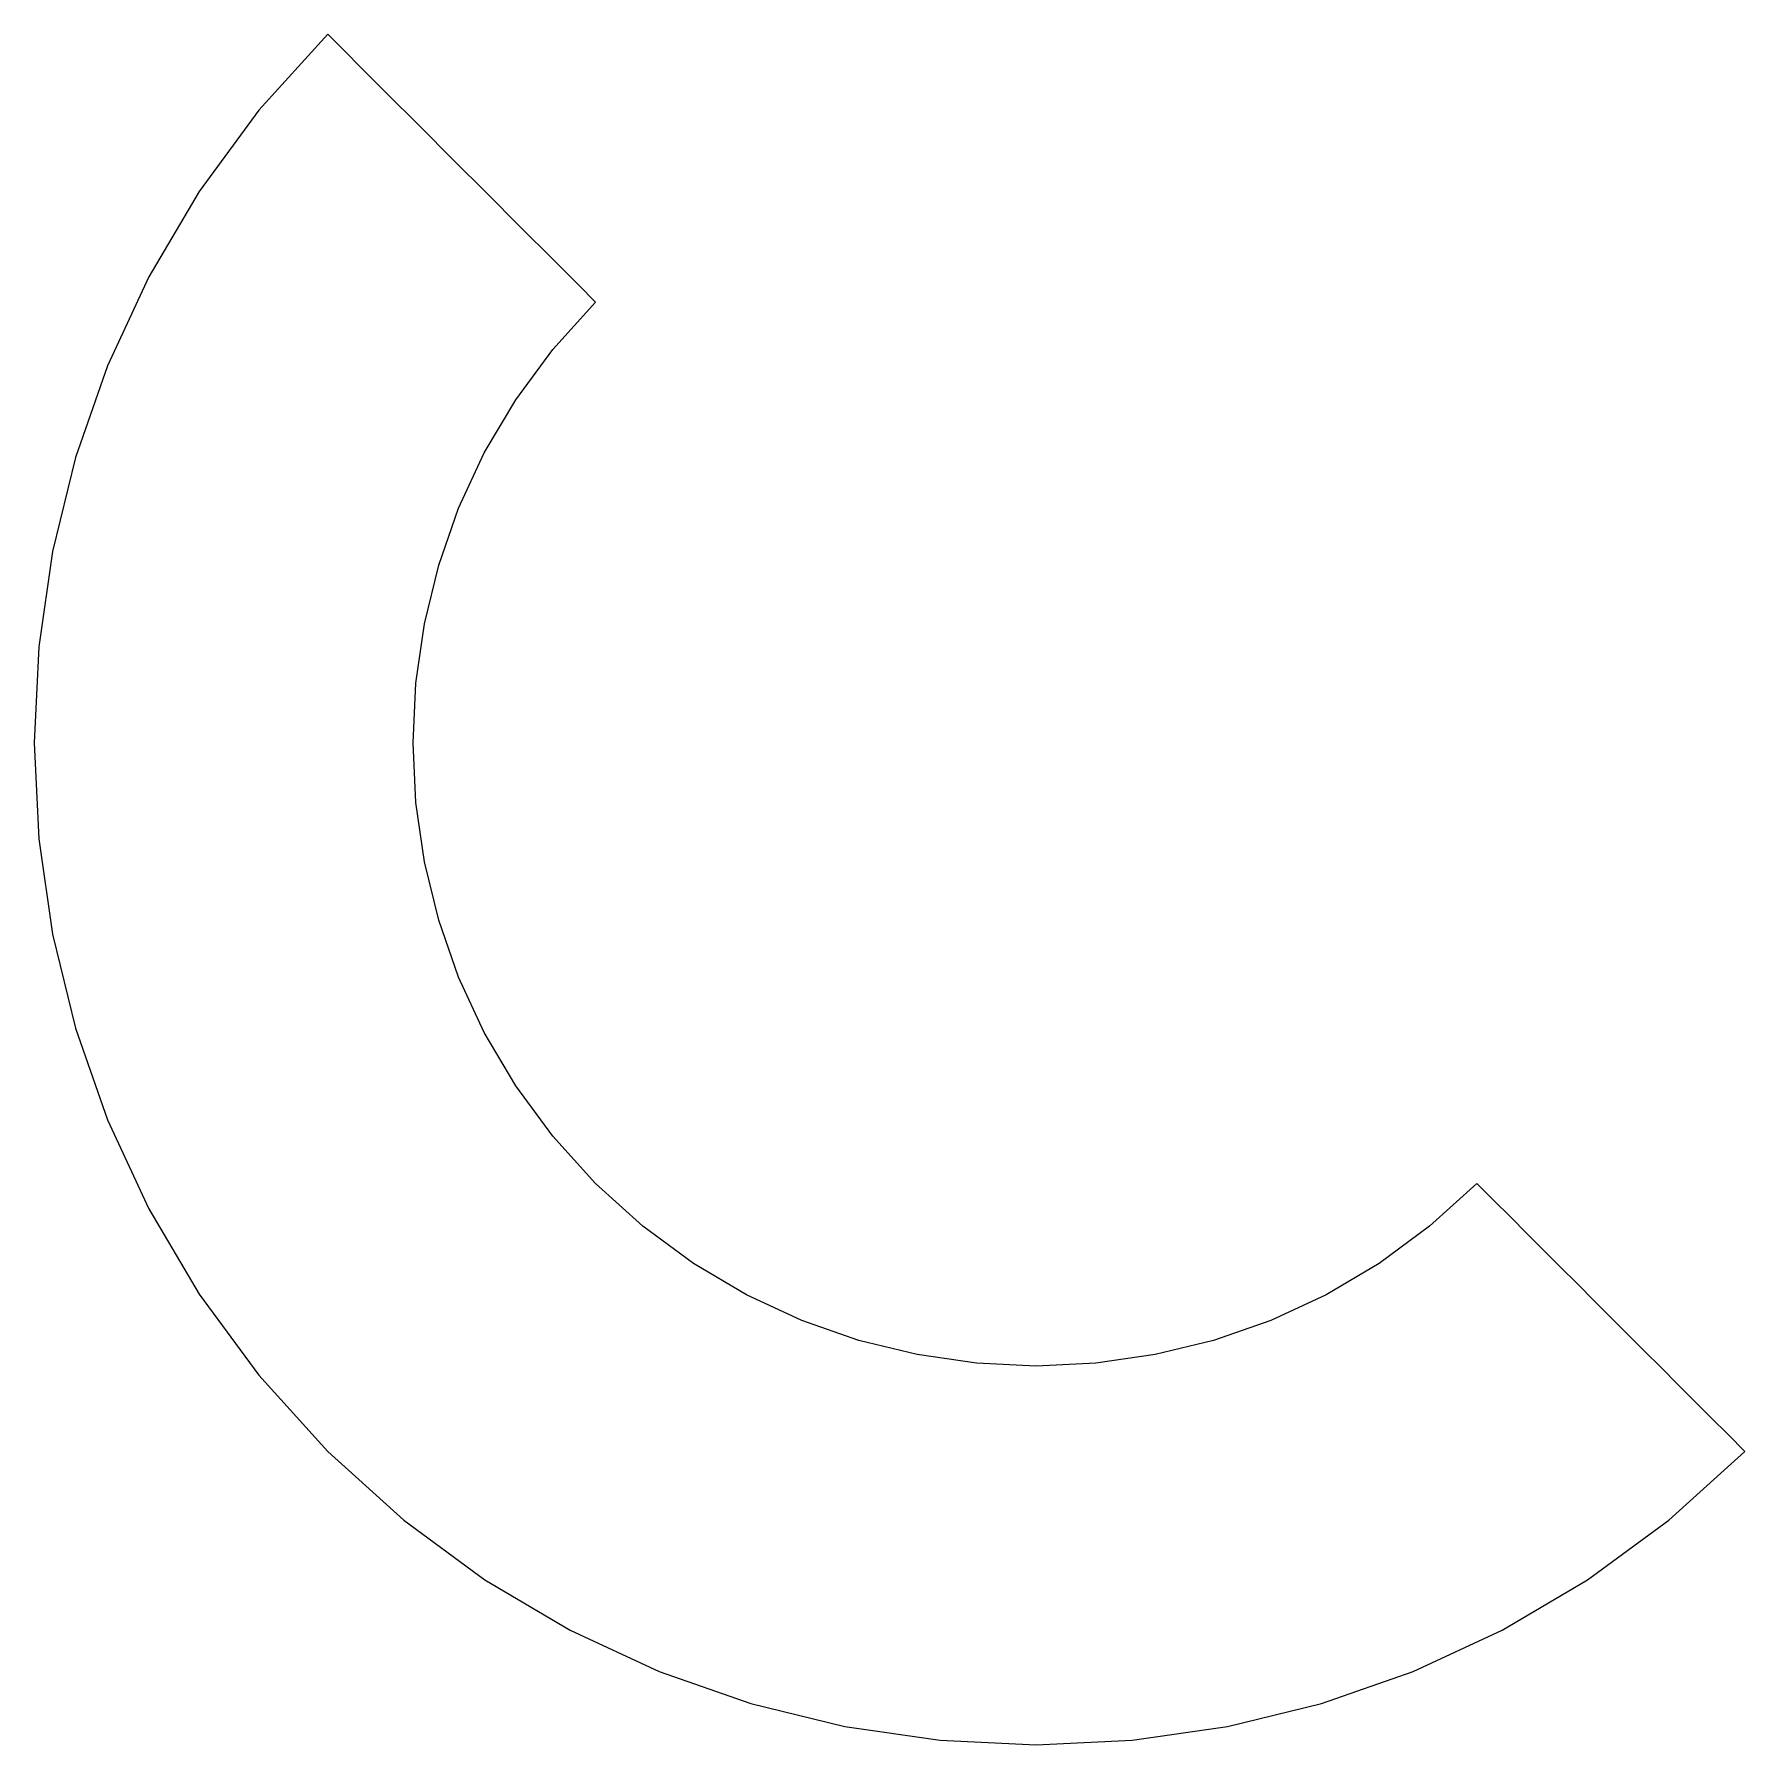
# Model space of a CAD drawing. Extents: x 0 to 69.5, y 32.7 to 121.9.
# Drawn here: x 27.02 to 69.51, y 32.69 to 75.19 of the extents above; entities that cross this region are included whole.
import ezdxf

# ---------------------------------------------------------------- set-up
doc = ezdxf.new("R2010")
doc.units = 0

msp = doc.modelspace()

# ---------------------------------------------------------------- linework, layer by layer
at = {"layer": 'Layer 1', "color": 4}
for p, q in [((34.308054, 75.18703), (32.599209, 73.296439)), ((34.724015, 74.77114), (34.308054, 75.18703)), ((35.139974, 74.35525), (34.724015, 74.77114)), ((35.555936, 73.939361), (35.139974, 74.35525)), ((35.971895, 73.523471), (35.555936, 73.939361)), ((36.387854, 73.107581), (35.971895, 73.523471)), ((32.599209, 73.296439), (31.118212, 71.281993)), ((36.803815, 72.691693), (36.387854, 73.107581)), ((37.219777, 72.275802), (36.803815, 72.691693)), ((37.635736, 71.859913), (37.219777, 72.275802)), ((38.051698, 71.444022), (37.635736, 71.859913)), ((38.467657, 71.028134), (38.051698, 71.444022)), ((31.118212, 71.281993), (29.865058, 69.161381)), ((38.883615, 70.612243), (38.467657, 71.028134)), ((39.299577, 70.196354), (38.883615, 70.612243)), ((39.715536, 69.780463), (39.299577, 70.196354)), ((40.131498, 69.364575), (39.715536, 69.780463)), ((40.547459, 68.948684), (40.131498, 69.364575)), ((29.865058, 69.161381), (28.839753, 66.952295)), ((40.963418, 68.532796), (40.547459, 68.948684)), ((39.900338, 67.356928), (40.963418, 68.532796)), ((38.979004, 66.104036), (39.900338, 67.356928)), ((28.839753, 66.952295), (28.042291, 64.672424)), ((38.199413, 64.785113), (38.979004, 66.104036)), ((28.042291, 64.672424), (27.472676, 62.33946)), ((37.561565, 63.411165), (38.199413, 64.785113)), ((37.065461, 61.993187), (37.561565, 63.411165)), ((27.472676, 62.33946), (27.130907, 59.971091)), ((36.7111, 60.542181), (37.065461, 61.993187)), ((36.498485, 59.069145), (36.7111, 60.542181)), ((27.130907, 59.971091), (27.016984, 57.585009)), ((36.427613, 57.585079), (36.498485, 59.069145)), ((27.016984, 57.585009), (27.130907, 55.198905)), ((36.498485, 56.100986), (36.427613, 57.585079)), ((36.7111, 54.627862), (36.498485, 56.100986)), ((27.130907, 55.198905), (27.472676, 52.830468)), ((37.065461, 53.176706), (36.7111, 54.627862)), ((37.561565, 51.75852), (37.065461, 53.176706)), ((27.472676, 52.830468), (28.042291, 50.497387)), ((38.199413, 50.384301), (37.561565, 51.75852)), ((28.042291, 50.497387), (28.839753, 48.217353)), ((38.979004, 49.065053), (38.199413, 50.384301)), ((39.900338, 47.811772), (38.979004, 49.065053)), ((28.839753, 48.217353), (29.865058, 46.008059)), ((40.963418, 46.635458), (39.900338, 47.811772)), ((42.139337, 45.572827), (40.963418, 46.635458)), ((62.858783, 46.635458), (61.682912, 45.572827)), ((63.274761, 46.219587), (62.858783, 46.635458)), ((29.865058, 46.008059), (31.118212, 43.887192)), ((63.690737, 45.803713), (63.274761, 46.219587)), ((43.392279, 44.651876), (42.139337, 45.572827)), ((61.682912, 45.572827), (60.430015, 44.651876)), ((64.106716, 45.387841), (63.690737, 45.803713)), ((64.522694, 44.97197), (64.106716, 45.387841)), ((44.711242, 43.872613), (43.392279, 44.651876)), ((60.430015, 44.651876), (59.111089, 43.872613)), ((64.938673, 44.556099), (64.522694, 44.97197)), ((65.354649, 44.140224), (64.938673, 44.556099)), ((31.118212, 43.887192), (32.599209, 41.872445)), ((46.085218, 43.235033), (44.711242, 43.872613)), ((59.111089, 43.872613), (57.737141, 43.235033)), ((65.770627, 43.724353), (65.354649, 44.140224)), ((66.186606, 43.308482), (65.770627, 43.724353)), ((47.503207, 42.739138), (46.085218, 43.235033)), ((57.737141, 43.235033), (56.319177, 42.739138)), ((66.602585, 42.89261), (66.186606, 43.308482)), ((48.954205, 42.384926), (47.503207, 42.739138)), ((56.319177, 42.739138), (54.868197, 42.384926)), ((67.01856, 42.476736), (66.602585, 42.89261)), ((50.427204, 42.172402), (48.954205, 42.384926)), ((51.911205, 42.101558), (50.427204, 42.172402)), ((53.395205, 42.172402), (51.911205, 42.101558)), ((54.868197, 42.384926), (53.395205, 42.172402)), ((67.434539, 42.060865), (67.01856, 42.476736)), ((32.599209, 41.872445), (34.308054, 39.981505)), ((67.850518, 41.644993), (67.434539, 42.060865)), ((68.266496, 41.229122), (67.850518, 41.644993)), ((68.682475, 40.813248), (68.266496, 41.229122)), ((69.098451, 40.397376), (68.682475, 40.813248)), ((69.514429, 39.981505), (69.098451, 40.397376)), ((34.308054, 39.981505), (34.308054, 39.981505)), ((34.308054, 39.981505), (34.308054, 39.981505)), ((34.308054, 39.981505), (34.308054, 39.981505)), ((34.308054, 39.981505), (34.308054, 39.981505)), ((34.308054, 39.981505), (34.308054, 39.981505)), ((34.308054, 39.981505), (34.308054, 39.981505)), ((34.308054, 39.981505), (34.308054, 39.981505)), ((34.308054, 39.981505), (34.308054, 39.981505)), ((34.308054, 39.981505), (34.308054, 39.981505)), ((34.308054, 39.981505), (34.308054, 39.981505)), ((34.308054, 39.981505), (34.308054, 39.981505)), ((34.308054, 39.981505), (34.308054, 39.981505)), ((34.308054, 39.981505), (34.308054, 39.981505)), ((34.308054, 39.981505), (34.308054, 39.981505)), ((34.308054, 39.981505), (34.308054, 39.981505)), ((34.308054, 39.981505), (34.308054, 39.981505)), ((34.308054, 39.981505), (36.198892, 38.272909)), ((67.623543, 38.272909), (69.514429, 39.981505)), ((36.198892, 38.272909), (38.213546, 36.792126)), ((65.608843, 36.792126), (67.623543, 38.272909)), ((38.213546, 36.792126), (40.334331, 35.539155)), ((63.488022, 35.539155), (65.608843, 36.792126)), ((40.334331, 35.539155), (42.543558, 34.513997)), ((61.278767, 34.513997), (63.488022, 35.539155)), ((42.543558, 34.513997), (44.823541, 33.716651)), ((58.998762, 33.716651), (61.278767, 34.513997)), ((44.823541, 33.716651), (47.15659, 33.147119)), ((56.665695, 33.147119), (58.998762, 33.716651)), ((47.15659, 33.147119), (49.525016, 32.805401)), ((49.525016, 32.805401), (51.911134, 32.691493)), ((51.911134, 32.691493), (54.297258, 32.805401)), ((54.297258, 32.805401), (56.665695, 33.147119))]:
    msp.add_line(p, q, dxfattribs=at)

doc.saveas('drawing.dxf')
